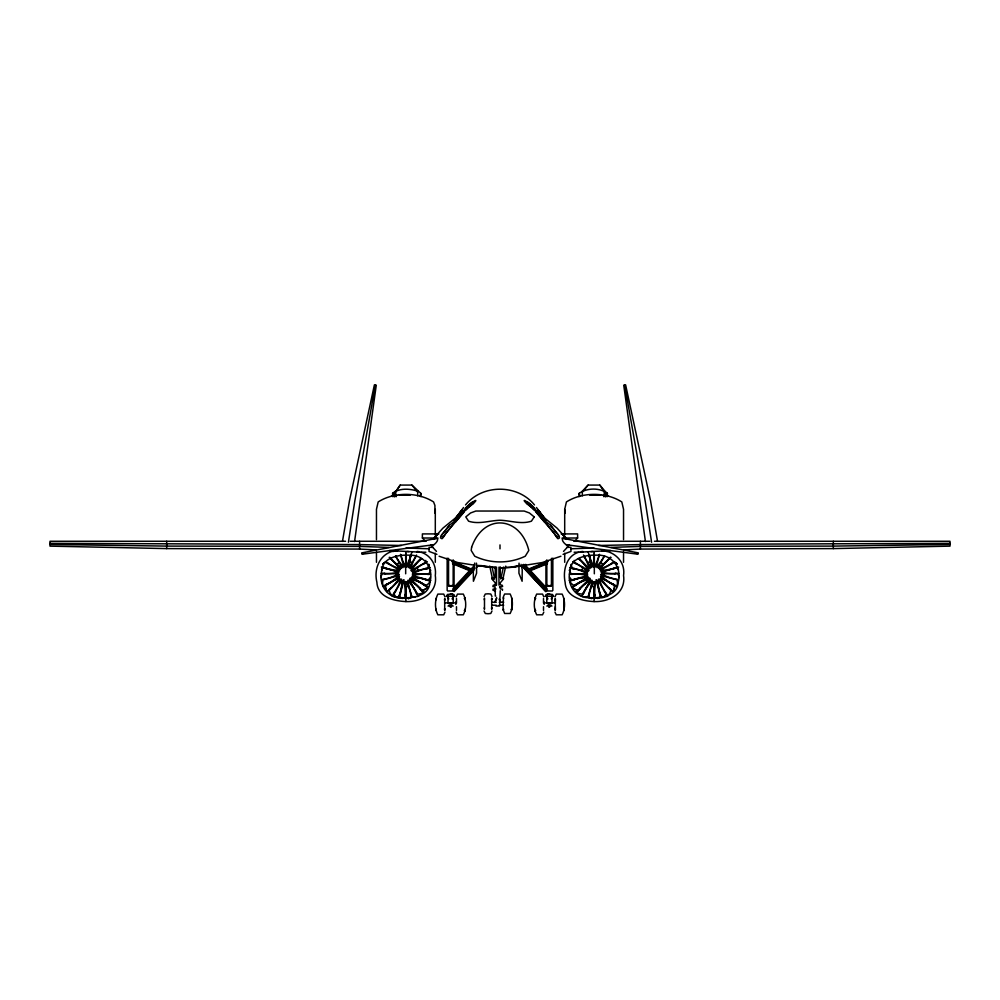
<?xml version="1.0" encoding="UTF-8"?>
<svg xmlns="http://www.w3.org/2000/svg" width="1000" height="1000" viewBox="0 0 1000 1000"><rect width="100%" height="100%" fill="white"/><g stroke="black" fill="none" stroke-linecap="round" stroke-linejoin="round"><path stroke-width="1.5" d="M398.275 550.363C381.4 551.062 373.25 567.125 376.887 582.263C377.525 596.962 393.762 601.038 405.887 601.562L405.887 597.688M594.113 597.688L594.113 601.562C609.438 602.275 626.2 592.85 623.538 575.513C625.638 561.862 614.825 551.512 601.725 550.363M582.3 495.85L582.337 491.175L588.125 485.075L599.788 485.075L607.375 494L607.35 493.3C599.538 487.562 587.137 487.775 579.237 493.3L579.113 496.675M519.038 563.15L518.925 573.212L522.112 581.263L522.225 569.725L521.05 564.362M417.7 495.85L417.663 491.175C409.688 488.612 399.55 487.825 392.65 493.3L392.625 494L395.5 492.013L400.213 485.075L411.875 485.075L420.763 493.3L420.887 496.675M417.663 491.175L417.65 492.013L411.875 485.075M420.737 494L420.763 493.3L420.012 496.275M436.112 599.763L436.175 598.312M465.012 610.588L465.075 609.138M511.75 609.513L511.75 597.975M534.925 599.763L534.987 598.312M563.825 610.588L563.825 598.312M444.688 598.938L444.637 600.25L444.688 599.038M555.312 610.013L555.312 598.938M484.325 599.837L484.375 598.663M555.312 609.913L555.363 608.663M607.238 496.675L607.35 493.3M502.438 590.363L502.512 589.225L500.262 588.875L500.262 586.912L501.188 586.55L499.513 586.912L502.612 586.55L502.325 585.312L500.262 584.738L500.262 582.812L503.5 579L503.462 578.075L500.262 577.325L500.262 566.9M586.35 573.8L586.438 572.775M586.625 571.737L586.938 570.825M602.038 575.875L601.725 576.788M602.238 574.775L602.312 573.8M564.7 535.05L564.7 509.288L566.425 501.938C582.075 491.863 606.15 491.863 621.812 501.938L623.538 509.288L623.538 539.6M603.938 496.775L604.5 491.175L605.675 496.925M602.225 572.688L602.025 571.75M434.888 513.1L434.925 505.487L433.575 501.938C417.925 491.863 393.85 491.863 378.188 501.938L376.463 509.288L376.463 539.6M503.113 609.513L504.65 613.475L510.15 613.475C513.162 607.725 513.125 599.788 510.15 594.025L504.65 594.025L503.45 596.575L503.05 610.013L503.738 609.288M608.7 496.25L603.275 495.625M595.138 567.137L595.55 564.462A37.362 33.388 -90 0 0 599.075 554.913M406.625 567.15L406.912 564.462A37.362 33.388 -75 0 1 405.975 554.325M354.575 541.538L376.275 385.175L374.387 384.913L349.487 500.613L342.463 541.4M348.413 542.225L354.775 501.337L375.325 385.05M397.975 571.75L397.775 572.688M398.338 570.688L398.762 569.812M397.688 573.8L397.788 574.837M413.65 573.8L413.587 572.837M394.325 496.925L395.5 491.175L392.625 494M461.95 510.4L456.463 517.675M474.762 563.025L473.3 569.725L473.413 581.263L476.6 573.212L476.488 563.15M500.763 579L503.387 567.125M502.788 579.462L505.75 566.1M381.562 569.5A10.738 9.6 15 0 1 383.188 567.788L398.2 571.737M384.15 573.312L384.125 573.375A37.362 33.388 15 0 0 396.325 572.562L399.012 572.863M404.062 579.8L399.65 596.287A10.738 9.6 -75 0 0 402.362 598.525M407.675 566.312L410.887 554.325L407.738 566.325M415 575.112L415.012 575.05A37.362 33.388 15 0 1 427.212 574.237L427.212 574.237M571.838 567.85L571.85 567.788A10.738 9.6 15 0 1 571.263 564.312A10.738 9.6 15 0 0 571.838 567.85L586.838 571.8M575.438 563.462L575.462 563.4A37.362 33.388 15 0 1 585.625 570.212L588.088 571.3M592.325 581.3L588.3 596.287A10.738 9.6 -75 0 1 584.25 596.838M596.337 566.312L599.487 554.312M613.212 584.15L613.2 584.212A37.362 33.388 15 0 1 603.038 577.4L600.562 576.312M616.625 586.6L616.6 586.663A6.513 5.812 15 0 0 611.788 583.888M616.85 586.062L616.6 586.663L617.038 585.525M452.3 599.012L453.663 594.925M551.613 597.65L552.525 594.925M601.237 577.8L600.7 578.6M456.188 596.812L457.463 594.1L463.325 594.1C466.488 600.225 466.525 608.688 463.325 614.8L457.463 614.8L456.188 612.137M543.812 612.137L542.537 614.8L536.675 614.8C533.475 608.688 533.513 600.225 536.675 594.1L542.537 594.1L543.812 596.812M495.188 602.188L496.637 598.325M452.413 598.987L453.55 596.112M539.513 511.525L538.088 510.475M551.263 598.987L552.413 596.112M494.7 602.487L496.637 597.7M591.825 580.05L590.737 582.513A37.362 33.388 -75 0 0 583.925 592.675L583.987 592.688M596.838 567.562L597.925 565.1A37.362 33.388 -75 0 0 604.275 555.862M396.188 596.925L398.875 597.688A6.513 5.812 -60 0 1 399.625 594.475A37.362 33.388 -60 0 0 402 582.475L403.038 579.987M408.312 567.625L409.288 565.1A37.362 33.388 -60 0 1 411.325 554.087M399.363 568.962L400.025 568.162M411.95 578.713L411.312 579.45M555 596.812L556.275 594.1L562.137 594.1C565.3 600.225 565.337 608.688 562.137 614.8L556.275 614.8L555 612.137M445 612.137L443.725 614.8L437.863 614.8C434.663 608.688 434.7 600.225 437.863 594.1L443.725 594.1L445 596.812M491.987 610.975L490.8 613.475L488.013 613.737L485.288 613.475L484.038 610.975M484.038 596.575L485.288 594.025L488.013 593.8L490.8 594.025L491.987 596.575M461.812 510.262L455.975 517.837L456.838 516.3M462.312 510.6L456.312 518.05M385.513 562.175L385.55 562.112A10.738 9.6 30 0 0 382.675 564.15A10.738 9.6 30 0 1 385.513 562.175L398.988 569.875M384.975 567.812L385 567.762A37.362 33.388 30 0 0 396.962 570.188L399.487 571.163M396.975 597.575A10.738 9.6 -60 0 1 394.038 593.962L401.737 580.487M409.6 567.125L416.525 555M426.375 579.8L426.337 579.85A37.362 33.388 30 0 0 414.375 577.425L414.338 577.475A37.362 33.388 30 0 1 426.337 579.85A6.513 5.812 30 0 0 430.487 580.525L430.513 580.462A6.513 5.812 30 0 1 425.15 579.025M412.362 577.737L425.825 585.438A10.738 9.6 30 0 0 430.05 581.525L430.513 580.462L430.262 581.062M577.075 592.675A10.738 9.6 -60 0 0 582.688 593.962L590.45 580.525M598.212 567.087L604.362 556.312M590.5 580.562L582.688 593.962M601.812 579.538L601.838 579.475A37.362 33.388 30 0 0 609.862 588.737L609.9 588.688M614.487 585.438L601.075 577.625L614.487 585.438A10.738 9.6 30 0 1 613.2 591.05M612.55 591.938L612.513 591.987A6.513 5.812 30 0 0 608.587 588.062M612.913 591.475L612.513 591.987L613.225 591A10.738 9.6 30 0 0 614.513 585.388M456.325 518.038L462.337 510.55M395.5 492.013L400.213 485.075M588.688 568.162L589.425 567.525M454.062 520.175L463.562 507.5M461.488 511.163L460.925 511.95M457.5 516.575L456.575 517.55M460.525 514.538L466.45 507.2M470.775 505.275L465.337 510.25L447.4 531.438M580.075 588.062A6.513 5.812 -60 0 1 576.138 591.987L576.2 592.025A6.513 5.812 -60 0 0 579.45 589.375A37.362 33.388 -60 0 1 588.663 581.325L590.288 579.188M598.362 568.425L600.062 566.325A37.362 33.388 -60 0 0 609.263 558.275L609.263 558.275M394.525 592.25L394.487 592.2A37.362 33.388 -45 0 0 399.925 581.275L401.525 579.1M409.825 568.513L411.413 566.337A37.362 33.388 -45 0 1 416.238 556.213M449.462 525.363L441.7 535.212A8.225 0.812 -61.3 0 0 441.463 536.25L442.887 537.075A8.15 0.8 -61.3 0 0 445.325 533.862L447.312 531.525M453.55 523.65L445.625 533.763A10.025 0.988 -61.3 0 1 441.863 538.713L440.625 538A10.088 1 -61.3 0 1 441.425 535.087L442.038 534.312A10.2 0.675 -47.8 0 1 445.213 530.612L449.237 525.462L455.562 520.35M460.487 511.525L461.65 510.225M568.938 545.462L563.525 551.425M400.875 567.438L401.737 566.875M588.125 485.075L582.35 492.013L582.337 491.175M455.55 520.438L460.712 514.412M455.462 522.1L463.862 512.3M433.625 538.4L442.975 528.088L455.7 517.788M470.9 505C475.538 502.875 473.95 499.9 470.325 503.675M453.013 588.425L474.875 564.987M452.55 590.075L474.425 566.65M453.587 591.075L474.412 568.763M454.162 591.575L473.913 570.375M476 568.138L478.088 565.913L477.537 565.413M534.987 611.125L535.712 610.35M430.913 544.65L430.812 545.1A376.737 30.375 53.3 0 0 432.238 545.112L433.038 544.95M465.525 504.938C482.512 483.975 517.487 483.975 534.475 504.938M574.712 540.988L577.612 538.013L577.612 533.913L561.15 533.913M469.363 504.462L465.412 508.275M387.275 562.612L387.225 562.663A37.362 33.388 45 0 0 398.2 568.062L400.375 569.663M400.188 579.288L389.212 590.262A10.738 9.6 -45 0 0 391.912 595.35L392.812 596.075A6.513 5.812 -45 0 1 395.588 591.263M411.15 568.325L421.025 558.45L411.2 568.362M411.012 577.913L413.137 579.55A37.362 33.388 45 0 1 424.113 584.95A6.513 5.812 45 0 0 427.9 586.712L427.95 586.663A6.513 5.812 45 0 1 423.137 583.888M424.062 584.987L424.113 584.95A37.362 33.388 45 0 0 413.1 579.6M422.075 590.312L422.125 590.262A10.738 9.6 45 0 0 427.212 587.562L427.95 586.663L427.175 587.612A10.738 9.6 45 0 1 422.075 590.312L410.062 578.2M464.288 598.55L465.012 597.825M576.862 583.888A6.513 5.812 -45 0 1 572.05 586.663L572.825 587.612A10.738 9.6 -45 0 0 577.925 590.312L589.938 578.2M605.513 592.2L605.475 592.25A37.362 33.388 45 0 1 600.075 581.275L600.125 581.225M604.412 591.263A6.513 5.812 45 0 1 607.188 596.075L608.138 595.3A10.738 9.6 45 0 0 610.788 590.262L599.812 579.288M470.238 503.612L467.337 506.488M469.65 504.312C480.438 496.15 475.1 502.837 468.638 507.188M465.337 510.363L467.875 508.013M545.837 591.575L521.912 565.913L522.463 565.413L546.413 591.075M590.35 566.912L591.275 566.462M577.925 590.312L577.875 590.262A10.738 9.6 -45 0 1 572.788 587.562L572.05 586.663A6.513 5.812 -45 0 0 575.938 584.987A37.362 33.388 -45 0 1 586.9 579.6L588.987 577.913M599.625 569.663L601.8 568.062A37.362 33.388 -45 0 0 612.775 562.663L612.725 562.612M411.05 569.775L413.15 568.075A37.362 33.388 -30 0 1 421.213 558.875A6.513 5.812 -30 0 0 421.637 558.65A6.513 5.812 -30 0 1 419.925 559.55M402.638 566.45L403.675 566.087M408.65 581.2L407.738 581.5M422.863 592.712L423.862 591.987A6.513 5.812 60 0 1 419.925 588.062M390.737 558.275L390.8 558.237A37.362 33.388 60 0 0 399.938 566.325L401.637 568.425M391.413 588.062A6.513 5.812 -30 0 0 387.488 591.987L386.775 591A10.738 9.6 -30 0 1 385.487 585.388L398.925 577.625L385.513 585.438A10.738 9.6 -30 0 0 386.8 591.05M411.05 570.7L425.863 562.225A10.738 9.6 -30 0 0 425.825 560.388M411.337 581.325L411.4 581.287A37.362 33.388 60 0 1 420.6 589.338L420.55 589.375A37.362 33.388 60 0 0 411.337 581.325L409.712 579.188M537.663 510.55L543.675 518.038L543.162 516.3M543.688 518.05L537.737 510.675M422.925 592.675A10.738 9.6 60 0 1 417.312 593.962L409.5 580.562M423.338 592.388L423.8 592.025A6.513 5.812 60 0 1 420.55 589.375M449.237 603.663L450.588 602.875L451.95 603.663M588.675 554.087A37.362 33.388 60 0 1 590.712 565.1L590.662 565.138A37.362 33.388 60 0 0 588.625 554.113M574.85 579.025A6.513 5.812 -30 0 1 569.487 580.462L569.987 581.575A10.738 9.6 -30 0 0 574.175 585.438L587.612 577.688M601.05 569.925L614.45 562.112A10.738 9.6 -30 0 1 617.325 564.15A10.738 9.6 -30 0 0 614.487 562.175L614.45 562.112M574.212 585.5L587.638 577.737M548.05 603.663L549.412 602.875L550.763 603.663M603.812 596.925L601.125 597.688A6.513 5.812 60 0 0 600.375 594.475A37.362 33.388 60 0 1 597.95 582.513L596.962 579.987M600.312 594.5L600.375 594.475A37.362 33.388 60 0 1 598 582.475M447.65 595.812L446.4 596.425L447.65 594.375L453.587 594.375L454.825 596.425L453.587 595.812M546.413 595.812L545.175 596.425L546.413 594.375L552.35 594.375L553.6 596.425L552.35 595.812M596.4 581.512L595.438 581.7M598.312 580.7L597.45 581.138M569.738 581.062L569.487 580.462A6.513 5.812 -30 0 0 573.663 579.85A37.362 33.388 -30 0 1 585.625 577.425L588.112 576.388M600.513 571.163L603.038 570.188A37.362 33.388 -30 0 0 615.025 567.812L615.025 567.812M393.475 551.263L392.812 551.525L393.95 551.1A10.738 9.6 75 0 1 394.45 550.962M399.438 576.312L396.962 577.4A37.362 33.388 -15 0 1 386.8 584.212L386.788 584.15M396.962 577.4L399.45 576.375M411.912 571.3L414.375 570.212A37.362 33.388 -15 0 1 424.538 563.4L424.562 563.462M528.775 569.587L547.95 561.737M527.112 569.65L547.663 561.275M529.35 570.462L547.163 563.2M529.688 570.95L547.5 563.7M404.637 565.913L405.675 565.825M406.637 581.712L405.675 581.763M417.388 596.512L418.537 596.075A6.513 5.812 75 0 1 415.75 591.263M433.762 544.725C435.637 543.713 438.913 539.913 437.163 538.312A376.45 37.138 -61.3 0 0 435.05 538.562L433.25 539.375L437.788 533.913L434.913 538.013L422.388 538.013L422.388 533.913L438.85 533.913M560.9 556.237L542.163 562.562L512.487 567.263L500 567.9L510.375 567.325L519.487 565.5M391.3 496.25L396.725 495.625M448.562 558.337L448.562 585.712L449.675 585.388M452.25 593.9L450.138 594.1M582.825 551.413C567.325 552.863 562.388 569 565.112 582.263C565.763 596.962 581.987 601.038 594.113 601.562M546.838 559.862L546.838 585.712L548 585.388M548.375 585.925L547.625 586.125L550.7 586.125M417.275 596.425L418.525 596.075L417.925 596.337M395.725 555.862A37.362 33.388 75 0 0 402.075 565.1L402.137 565.075M398.162 575.75L383.188 579.825A10.738 9.6 -15 0 0 382.975 585.588M413.175 571.862L428.15 567.788A10.738 9.6 -15 0 0 428.762 564.375A10.738 9.6 -15 0 1 428.15 567.788L428.162 567.85M416.012 592.688L416.075 592.675A37.362 33.388 75 0 0 409.263 582.513L408.175 580.05M411.625 596.3L411.7 596.287A10.738 9.6 75 0 0 415.75 596.838M594.025 554.325A37.362 33.388 75 0 1 593.088 564.462L593.025 564.475A37.362 33.388 75 0 0 593.962 554.338M601.8 571.737L616.788 567.725A10.738 9.6 -15 0 1 618.413 569.438M586.838 575.812L571.862 579.888A10.738 9.6 -15 0 1 569.6 577.112M601.825 571.8L616.812 567.788A10.738 9.6 -15 0 1 618.438 569.5M595.562 583.15L595.638 583.125A37.362 33.388 75 0 0 594.75 595.35L594.812 595.337M597.638 598.525A10.738 9.6 75 0 0 600.35 596.287L600.413 596.263M551.438 558.337L551.438 585.712L546.838 585.712M602.413 597.587L607.75 596.213M453.162 559.862L453.162 585.712L448.562 585.712M589.875 495.213L600.75 495.2M563.075 554.362L570.95 551.425L570.95 547.337L566.75 547.337M512.487 567.263L519.925 565.7M522.888 565.075L525.862 564.45M493.638 579.25L492.6 579.462L489.75 566.062M438.025 538.15L361.763 552.888L362.125 554.25L433.888 544.712M593.288 565.925L592.263 566.112M594.325 565.825L595.363 565.913M594.325 581.788L593.362 581.712M399.25 495.2L410.125 495.213M598.413 598.05L594.825 598.175M361.95 553.587L365.025 553.1M410.838 597.95L407.762 598.212M572.8 574.3L572.788 574.237A37.362 33.388 -15 0 1 584.987 575.05L587.675 574.75M600.988 572.863L603.675 572.562A37.362 33.388 -15 0 0 615.875 573.375L615.85 573.312M396.325 575.025L399 574.612L396.325 575.025A37.362 33.388 0 0 1 384.75 578.975L384.75 578.975M412.35 573L415.012 572.587A37.362 33.388 0 0 1 426.587 568.638L426.587 568.713A6.513 5.812 0 0 0 430.15 567.487A6.513 5.812 0 0 1 425.15 568.587M405.887 601.562C421.213 602.275 437.975 592.85 435.3 575.513C436.863 563.737 429.2 552.837 417.175 551.413M599.812 598.075L590.962 598.375M406.712 565.925L407.738 566.112M404.562 581.7L403.612 581.5M610.763 550.55L580.375 552.125L583.362 551.987M601.6 551.013L603.6 550.9M602.762 551.025L607.238 550.8M623.763 549.938L640.4 549.075L833.312 548.6L950 546.138L950 541.275L654.4 541.275M590.962 551.613L593.062 551.512M578.375 552.2L574.138 552.225M570.737 548.787L593.962 547.987M610.988 547.413L640.4 546.4L833.312 546.1L950 544.475M592.238 598.212L589.163 597.95M598.612 545.5L640.4 544.575L950 543.337M425.863 552.225L421.625 552.2M577.612 538.013L565.087 538.013L562.212 533.913L566.75 539.375L564.95 538.562A376.45 37.138 61.3 0 0 562.837 538.312C561.062 539.938 564.375 543.7 566.237 544.725M345.6 541.275L50 541.275L50 546.138L166.688 548.6L359.6 549.075L376.238 549.938M350.262 541.275L426.163 541.275M573.837 541.275L649.737 541.275M433.25 547.337L429.05 547.337L429.05 551.425L436.925 554.362M400.925 554.913A37.362 33.388 -90 0 0 404.45 564.462L404.513 564.462M397.912 573.737L382.4 573.8A10.738 9.6 0 0 0 380.812 577.575M413.425 573.8L428.938 573.8A10.738 9.6 0 0 0 430.525 570.037M569.475 570.037A10.738 9.6 0 0 0 571.062 573.8L586.575 573.8M602.087 573.8L617.6 573.737A10.738 9.6 0 0 1 619.188 577.575M413.425 573.875L428.938 573.875A10.738 9.6 0 0 0 430.525 570.1M569.475 570.1A10.738 9.6 0 0 0 571.062 573.875L586.575 573.875M406.825 583.15L406.887 583.15A37.362 33.388 -90 0 1 410.838 594.725A6.513 5.812 -90 0 0 411.512 597.475A6.513 5.812 -90 0 1 410.887 593.288M593.112 583.15L593.175 583.15A37.362 33.388 -90 0 0 589.163 594.725A6.513 5.812 -90 0 1 588.488 597.475A6.513 5.812 -90 0 0 589.113 593.288M447.65 590.975L453.587 590.975M546.413 590.975L552.35 590.975M549.862 594.1L547.75 593.9M409.038 598.375L400.188 598.075M491.788 602.275L496.262 602.275M499.237 602.275L503.713 602.275M444.6 602.875L456.587 602.875M543.413 602.875L555.4 602.875M491.788 605.225L496.262 605.225M499.237 605.225L503.713 605.225M448.013 606.025L453.212 606.025M495.913 606L499.588 606L500.262 590.725M546.788 606.025L551.987 606.025M450.35 606.35L451.213 606.35M548.787 606.35L549.65 606.35M50 543.337L359.6 544.575L401.388 545.5M50 544.475L166.688 546.1L359.6 546.4L389.012 547.413M477.125 565.625L495.337 567.587M406.037 547.987L429.263 548.787M405.175 598.175L401.587 598.05M416.637 551.987L419.625 552.125L389.237 550.55M406.938 551.512L409.038 551.613M392.762 550.8L397.238 551.025M495.55 567.663L480.513 565.5M596.388 566.112L597.362 566.45M592.325 581.525L591.35 581.2M603.675 575.025L601 574.612L603.675 575.025A37.362 33.388 0 0 0 615.25 578.975L615.25 578.975M587.65 573L584.987 572.587A37.362 33.388 0 0 0 573.413 568.638L573.413 568.713A6.513 5.812 0 0 1 569.85 567.487A6.513 5.812 0 0 0 574.85 568.587M566.112 544.712L637.875 554.212L638.237 552.863L561.975 538.15M412.325 574.75L415.012 575.05M474.162 565.15L457.837 562.562L439.1 556.237M495.913 596.1L495.238 596L495.238 590.725L493.062 590.363L492.987 589.225L495.988 588.875L494.525 589.225L495.238 586.912L492.887 586.55L493.175 585.312L495.988 584.738L494.312 585.312L495.238 584.738L495.238 582.812L492 579L492.025 578.075L495.238 577.325L495.238 566.9M408.725 566.462L409.712 566.938M402.55 581.138L401.688 580.7M634.975 553.1L638.05 553.587M478.587 565.388L487.512 567.263M566.962 544.95L567.762 545.112A376.737 30.375 -53.3 0 0 569.188 545.125L569.087 544.65M392.25 596.213L397.587 597.587M606.525 551.263L607.188 551.525L606.05 551.1A10.738 9.6 -75 0 0 605.55 550.962M601.825 575.812L616.825 579.763A10.738 9.6 15 0 1 617.025 585.588M582.075 596.337L581.462 596.075A6.513 5.812 -75 0 0 584.25 591.263M406.912 564.462L406.975 564.475A37.362 33.388 -75 0 1 406.037 554.338M383.188 567.788L398.175 571.8M413.162 575.812L428.137 579.888A10.738 9.6 15 0 0 430.4 577.112M404.363 583.125L404.438 583.15A37.362 33.388 -75 0 1 405.25 595.35L405.188 595.337M582.725 596.425L581.475 596.075L582.612 596.512M451.625 585.925L452.375 586.125L449.3 586.125M452 585.388L453.162 585.712M550.325 585.388L551.438 585.712M598.312 566.912L599.125 567.438M452.337 561.275L472.887 569.65M452.837 563.2L470.65 570.462M452.5 563.7L470.312 570.95M452.05 561.737L471.225 569.587M600.55 576.375L603.038 577.4M411.887 576.388L414.375 577.425M410.575 567.525L411.312 568.162M588.95 570.7L574.138 562.225A10.738 9.6 30 0 1 574.175 560.388M588.6 581.287L588.663 581.325A37.362 33.388 -60 0 0 579.4 589.338L579.45 589.375M576.663 592.388L576.138 591.987L577.137 592.712M409.288 565.1L409.338 565.138A37.362 33.388 -60 0 1 411.375 554.113M412.388 577.688L425.825 585.438M402 582.475L402.05 582.513A37.362 33.388 -60 0 1 399.688 594.5L399.688 594.5M599.975 568.162L600.638 568.962M588.688 579.45L588.05 578.713M599.788 485.075L604.5 492.013L607.375 494M588.95 569.775L586.85 568.075A37.362 33.388 30 0 0 578.787 558.875A6.513 5.812 30 0 1 578.362 558.65A6.513 5.812 30 0 0 580.075 559.55M536.438 507.5L544.3 517.788L557.025 528.088L566.375 538.4M544.438 520.35L550.763 525.462L554.788 530.612A10.2 0.675 47.8 0 1 557.962 534.312L558.575 535.087A10.088 1 61.3 0 1 559.375 538L558.138 538.725A10.025 0.988 61.3 0 1 554.375 533.775L546.45 523.65M536.138 512.3L552.6 531.438M399.3 578.6L398.762 577.8M538.288 510.2L544.113 517.788L538.188 510.262M532.663 506.488L529.763 503.612M533.55 507.2L539.475 514.538M534.587 508.275L530.638 504.462M529.225 505.275L534.663 510.25L544.538 522.013M532.125 508.013L534.663 510.363M531.362 507.188C524.9 502.837 519.562 496.15 530.35 504.312M529.675 503.675C526.05 499.9 524.462 502.875 529.1 505M588.85 568.325L578.975 558.45L588.8 568.362M586.862 579.55L586.9 579.6A37.362 33.388 -45 0 0 575.887 584.95L575.938 584.987M534.987 597.825L535.712 598.55M503.738 598.2L503.113 597.975M422.388 538.013L425.288 540.988M436.475 551.425L431.062 545.462M511.062 609.288L511.75 610.013M464.288 610.35L465.012 611.125M525.125 564.987L546.987 588.425M523.5 564.412L547.45 590.075M521.912 565.913L545.875 591.575M552.688 531.525L554.675 533.862A8.15 0.8 61.3 0 0 557.112 537.075L558.538 536.25A8.225 0.812 61.3 0 0 558.3 535.212L550.538 525.363M543.425 517.55L542.55 516.487M601.237 569.812L601.663 570.688M539.288 514.412L544.45 520.438M590.175 568.513L588.587 566.337A37.362 33.388 45 0 0 583.763 556.213M598.475 579.1L600.075 581.275M539.075 511.95L538.513 511.163M413.062 570.825L413.375 571.737M398.275 576.788L397.962 575.875M544.3 517.788L545.938 520.175M583.475 555L590.4 567.125M598.212 580.525L605.962 593.962A10.738 9.6 60 0 1 603.025 597.575M585.625 577.425L585.662 577.475A37.362 33.388 -30 0 0 573.663 579.85L573.663 579.85M395.637 556.312L401.788 567.087M409.55 580.525L417.312 593.962M398.162 579.475L398.188 579.538A37.362 33.388 -30 0 1 390.138 588.737L390.138 588.737M382.962 585.525L383.4 586.663A6.513 5.812 -15 0 1 388.212 583.888M590.712 565.1L591.688 567.625M402.075 565.1L403.162 567.562M499.338 598.888L500.8 602.487M546.45 596.112L547.587 598.987M447.587 596.112L448.738 598.987M499.338 599.612L500.312 602.188M546.337 594.925L547.7 599.012M447.475 594.925L448.387 597.65M592.325 566.312L589.113 554.325L592.263 566.325M596 579.788L600.35 596.287M400.513 554.312L403.663 566.312M407.612 581.312L411.7 596.287M383.375 586.6L383.15 586.062M579.987 496.275L579.237 493.3L579.263 494M492.1 567.125L494.637 579.038M624.675 385.05L645.225 501.337L651.587 542.225M657.537 541.4L650.512 500.613L625.625 384.913L623.737 385.175L645.425 541.538M593.088 564.462L593.375 567.15M404.45 564.462L404.862 567.137M564.7 509.288L565.112 513.1M395.5 491.175L396.062 496.775M392.65 493.3L392.762 496.675M555.312 599.038L555.363 600.3M491.65 607.7L491.7 608.888L491.65 607.75M484.325 607.7L484.375 608.888M444.637 608.663L444.688 609.913M444.637 608.713L444.688 610.013M534.925 609.138L534.987 610.588M465.012 598.312L465.075 599.763M436.112 609.138L436.175 610.588M604.5 491.175L604.5 492.013M833.312 541.275L833.312 548.6M640.4 541.275L640.4 549.075M623.538 551.712L623.538 562.312M594.325 555.188L594.325 573.8M594.325 581.562L594.4 597.075A10.738 9.6 -90 0 1 591.125 598.55M594.113 552.2L594.263 566.05M594.113 588.138L594.113 598.375M564.7 553.237L564.7 562.312M555.312 598.462L555.312 602.225M555.312 606.725L555.312 610.45M552.85 558.075L552.85 590.45M551.987 603.237L551.987 596.263L546.788 596.263L546.788 603.237M551.15 605.275L547.7 605.275M549.65 605.275L549.65 607.137L548.787 607.137L548.787 605.275M545.925 561.15L545.925 588.913M544.175 601.938L544.175 604.45M543.513 598.462L543.513 602.225M543.513 606.725L543.513 610.45M500 544.9L500 548.85M498.975 567.125L498.975 585.2M496.525 567.062L496.525 585.2M495.35 590.8L495.35 591.725M491.7 598.112L491.7 609.388M484.487 598.112L484.487 609.388M456.488 598.462L456.488 602.225M456.488 606.725L456.488 610.45M455.825 601.938L455.825 604.45M454.075 561.15L454.075 588.913M453.212 603.237L453.212 596.263L448.013 596.263L448.013 603.237M452.3 605.275L448.85 605.275M451.213 605.275L451.213 607.137L450.35 607.137L450.35 605.275M447.15 558.075L447.15 590.45M444.688 598.462L444.688 610.45M435.3 509.288L435.3 535.05M435.3 553.237L435.3 562.312M405.887 552.2L405.887 555.175M405.887 588.138L405.887 598.375M405.675 555.188L405.675 573.8M376.463 551.712L376.463 562.312M359.6 541.275L359.6 549.075M166.688 541.275L166.688 548.6M594.325 593.962A6.513 5.812 75 0 1 594.65 598.65M599.55 593.288A6.513 5.812 60 0 1 601.062 597.725M611.788 563.725A6.513 5.812 -45 0 1 614.362 561.6M608.587 559.55A6.513 5.812 -60 0 1 609.85 557.5M613.8 579.025A6.513 5.812 0 0 1 618.413 579.938M614.487 573.8A6.513 5.812 -15 0 1 618.725 573.375M613.8 568.587A6.513 5.812 -30 0 1 618.713 567.087M574.163 573.8A6.513 5.812 -15 0 1 569.475 574.125M576.862 563.725A6.513 5.812 15 0 1 572.65 561.65M604.412 556.35A6.513 5.812 -75 0 1 604.487 555.862M594.325 586.7A12.9 12.9 0 0 1 590.988 586.263M581.875 570.475A12.9 12.9 0 0 1 583.162 567.362M587.888 562.638A12.9 12.9 0 0 1 590.988 561.35M600.775 562.638A12.9 12.9 0 0 1 603.45 564.688M592.212 565.913A8.175 8.175 0 0 1 602.5 573.8A8.175 8.175 0 0 1 592.212 581.7M590.237 580.887A8.175 8.175 0 0 1 590.237 566.725M405.288 598.638A6.513 5.812 -75 0 1 405.613 593.95M398.938 597.725A6.513 5.812 -60 0 1 400.45 593.288M408.875 598.55A10.738 9.6 -90 0 1 405.675 597.075L405.6 581.562L405.675 597.075A10.738 9.6 90 0 0 408.8 598.55M385.637 561.6A6.513 5.812 45 0 1 388.212 563.725M390.213 557.475A6.513 5.812 60 0 1 391.475 559.513M381.587 579.862A6.513 5.812 0 0 1 386.2 578.962M381.275 573.375A6.513 5.812 15 0 1 385.513 573.8M381.587 569.438A10.738 9.6 15 0 1 383.212 567.725M381.287 567.087A6.513 5.812 30 0 1 386.2 568.587M430.5 574.188A6.513 5.812 15 0 1 425.812 573.875M427.362 561.712A6.513 5.812 -15 0 1 423.15 563.787M395.513 555.862A6.513 5.812 75 0 1 395.588 556.35M409.012 586.263A12.9 12.9 0 0 1 405.675 586.7M396.55 564.688A12.9 12.9 0 0 1 399.225 562.638M409.012 561.35A12.9 12.9 0 0 1 412.113 562.638M416.838 567.362A12.9 12.9 0 0 1 418.125 570.475M409.762 566.725A8.175 8.175 0 0 1 409.762 580.887M407.788 581.7A8.175 8.175 0 0 1 397.5 573.8A8.175 8.175 0 0 1 407.788 565.913M491.7 598.575L491.65 599.8L491.7 598.663M381.8 570.462C378.137 584.688 387.238 599.05 402.95 597.688C413.675 598.25 429.212 595.638 429.938 582.362C433.95 567.975 424.15 554.438 408.825 555.175C398.263 554.637 382.65 557.6 381.8 570.462M570.037 570.462C566.375 584.688 575.462 599.05 591.175 597.688C601.912 598.25 617.438 595.638 618.162 582.362C622.175 567.975 612.375 554.438 597.05 555.175C586.487 554.637 570.875 557.6 570.037 570.462M586.438 574.85L586.65 575.938L586.438 574.85M471.625 547.225L471.188 550.425L474.725 556.2C490.487 563.812 509.513 563.812 525.275 556.2L528.812 550.425C520.35 516.013 483.725 512.762 471.625 547.225M413.013 576.862L412.537 577.85L413.013 576.862M413.363 575.862L413.562 574.913L413.363 575.862M587.413 569.812L588.013 568.975L587.413 569.812M462.85 510.863L456.75 518.3L462.85 510.838M534.212 516.925L531.413 521.188C521.15 524.612 510.462 520.562 500 520.237C489.538 520.562 478.85 524.612 468.587 521.188L465.788 516.925L470.575 512.975L475.838 511.037L524.163 511.037L529.425 512.975L534.212 516.925M600.013 579.4L599.237 580.087L600.013 579.4M410.513 580.125L409.6 580.737L410.513 580.125M610.737 557.3L599.775 568.275L610.788 557.35M537.238 510.788L543.25 518.3L537.263 510.8M590.4 580.737L589.538 580.175L590.4 580.737M400.825 580.112L400.025 579.45L400.825 580.112M412.038 569.012L412.6 569.875L412.038 569.012M400.225 568.275L389.263 557.3L400.188 568.325M587.463 577.85L586.987 576.925L587.463 577.85M587.975 552.212A6.513 5.812 60 0 0 588.138 552.663A6.513 5.812 60 0 1 587.913 552.25M411.863 552.663A6.513 5.812 -60 0 0 412.025 552.212A6.513 5.812 -60 0 1 411.912 552.7"/></g></svg>
